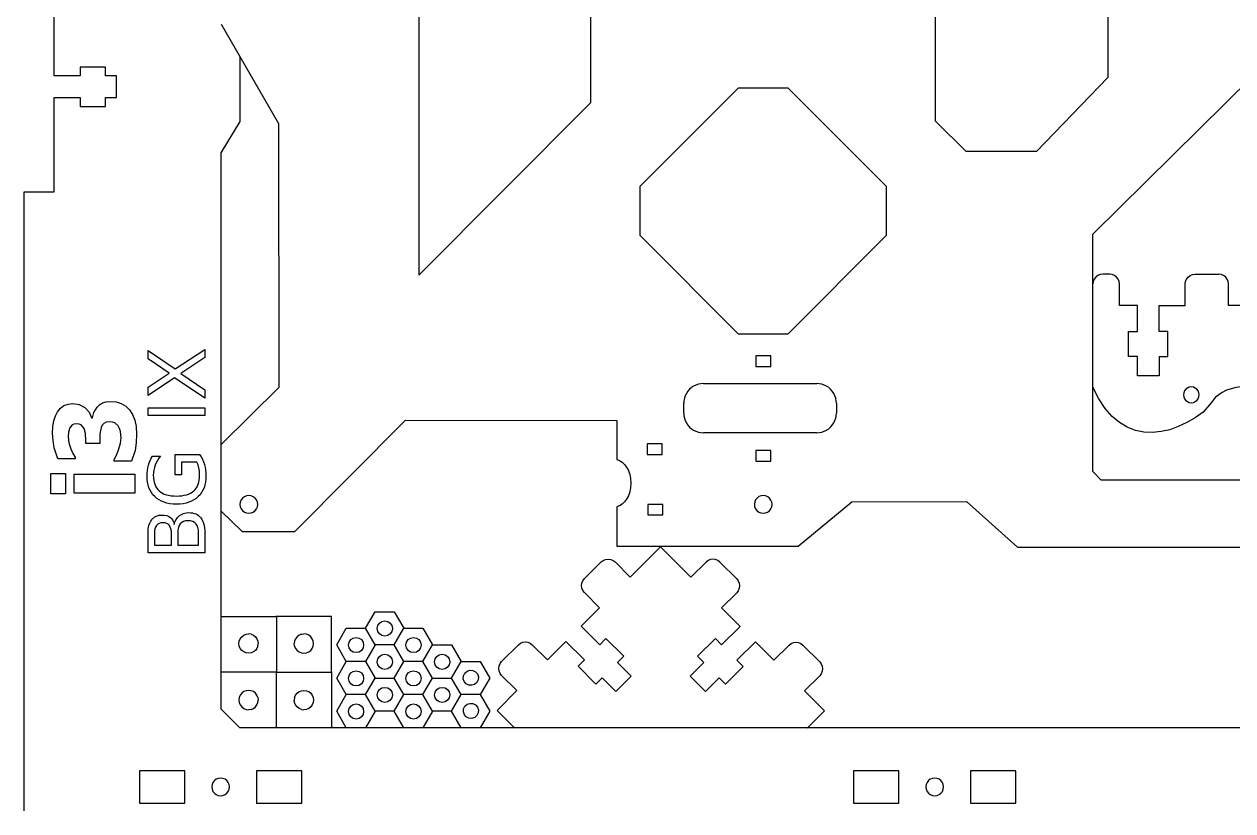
# Model space of a CAD drawing. Extents: x -217 to 655, y -133 to 416.
# Drawn here: x -217.3 to 27.8, y 43.9 to 203.5 of the extents above; entities that cross this region are included whole.
import ezdxf

# ---------------------------------------------------------------- set-up
doc = ezdxf.new("R2010")
doc.units = 0
doc.layers.add('Layer_1', color=7, linetype='CONTINUOUS')

msp = doc.modelspace()

# ---------------------------------------------------------------- linework, layer by layer
at = {"layer": 'Layer_1', "color": 6}
for points in [[(-137.27752, 268.578585), (-137.27752, 152.579495), (-102.347497, 187.579227), (-102.347497, 233.578853), (-137.27752, 268.578585)], [(-92.36747, 170.579346), (-72.407472, 190.579193)], [(-72.407472, 190.579193), (-62.427446, 190.579193)], [(-62.427446, 190.579193), (-42.467421, 170.579346)], [(-92.36747, 160.579422), (-92.36747, 170.579346)], [(-42.467421, 170.579346), (-42.467421, 160.579422)], [(-72.407472, 140.579575), (-92.36747, 160.579422)], [(-42.467421, 160.579422), (-62.427446, 140.579575)], [(-82.317254, 150.509141), (-82.387443, 150.509141)], [(-52.447419, 150.509141), (-52.517665, 150.509141)], [(-62.427446, 140.579575), (-72.407472, 140.579575)], [(-177.384493, 83.334311), (-166.095604, 83.334311)], [(-154.944298, 72.045422), (-154.944298, 83.334311), (-166.233187, 83.334311)], [(-154.944299, 72.183017), (-154.944299, 60.894128)]]:
    msp.add_lwpolyline(points, dxfattribs=at)
at = {"layer": 'Layer_1', "color": 3}
for points in [[(2.442631, 268.578585), (2.442631, 192.660102), (-11.994738, 177.610856), (-26.282005, 177.613678), (-32.487422, 183.824063), (-32.487422, 233.579333)], [(-211.18909, 192.980695), (-211.18909, 212.080536)], [(103.578773, 52.10474), (103.578773, 60.754682), (-173.518378, 60.754682), (-177.349263, 64.545124), (-177.349263, 177.370894), (-173.503985, 183.759888), (-173.503985, 196.815824)], [(-200.809888, 194.78068), (-205.89971, 194.78068)], [(-205.89971, 194.78068), (-205.89971, 192.980695)], [(-200.809888, 192.980695), (-200.809888, 194.78068)], [(-205.89971, 192.980695), (-211.18909, 192.980695)], [(-200.809888, 188.58071), (-198.561113, 188.58071), (-198.561113, 192.980695), (-200.809888, 192.980695)], [(-211.18909, 188.58071), (-205.89971, 188.58071)], [(-205.89971, 188.58071), (-205.89971, 186.780724)], [(-205.89971, 186.780724), (-200.809888, 186.780724)], [(-200.809888, 186.780724), (-200.809888, 188.58071)]]:
    msp.add_lwpolyline(points, dxfattribs=at)
at = {"layer": 'Layer_1', "color": 4}
for points in [[(-177.349745, 203.457557), (-165.704128, 183.305169), (-165.647108, 129.773032), (-177.320959, 118.224047)], [(39.311905, 111.007315), (1.108617, 111.007315), (-0.582843, 112.724101), (-0.573953, 160.890657), (42.443496, 203.386183)], [(-177.320959, 104.708566), (-173.074587, 100.579655), (-162.399249, 100.579683), (-139.954931, 123.133359), (-97.087546, 123.090179), (-97.109842, 115.16363), (-96.550576, 114.940533), (-96.016171, 114.606297), (-95.532572, 114.151101), (-95.111229, 113.593289), (-94.763587, 112.917197), (-94.501098, 112.141227), (-94.335208, 111.283723), (-94.277366, 110.363058), (-94.335208, 109.442421), (-94.501098, 108.584917), (-94.763587, 107.808947), (-95.111229, 107.132855), (-95.532572, 106.575043), (-96.016171, 106.119847), (-96.550576, 105.785611), (-97.113739, 105.571715), (-97.118791, 97.590386), (-60.321832, 97.564421), (-49.445632, 106.554215), (-26.195458, 106.620932), (-15.843218, 97.3976), (39.376548, 97.3976)], [(-148.07679, 74.210558), (-146.135496, 70.848145)], [(-136.428946, 67.485733), (-140.311522, 67.485733), (-142.252816, 70.848145), (-140.311522, 74.21056)], [(-142.2541, 64.122459), (-146.136676, 64.122459), (-148.07797, 67.484872), (-146.136676, 70.847287), (-142.2541, 70.847284)], [(-130.606255, 64.122459), (-134.488832, 64.122459), (-136.430125, 67.484872), (-134.488832, 70.847287), (-130.606255, 70.847284)], [(-128.674077, 60.757798), (-130.615363, 64.12021), (-128.674074, 67.482625)]]:
    msp.add_lwpolyline(points, dxfattribs=at)
at = {"layer": 'Layer_1', "color": 2}
for points in [[(-217.260847, 43.909317), (-217.278345, 169.482515), (-211.189118, 169.479692), (-211.189118, 188.579533)], [(-142.2541, 77.575273), (-146.136676, 77.575273), (-148.07797, 80.937686), (-146.136676, 84.300101), (-142.2541, 84.300098), (-140.312806, 80.937686)], [(-134.488832, 70.848774), (-136.430125, 74.211187), (-134.488832, 77.573602), (-130.606255, 77.573599), (-128.664962, 74.211187)], [(-148.07679, 67.485733), (-151.959366, 67.485733), (-153.90066, 70.848145), (-151.959366, 74.21056)], [(-140.311522, 60.759418), (-142.252816, 64.12183), (-140.311522, 67.484245)], [(-146.135496, 64.12183), (-148.07679, 60.759418)], [(-134.487652, 64.12183), (-136.428946, 60.759418)]]:
    msp.add_lwpolyline(points, dxfattribs=at)
at = {"layer": 'Layer_1', "color": 5}
for points in [[(12.839246, 136.053134), (12.839246, 132.111026), (10.639239, 132.111026), (8.43926, 132.111026), (8.439195, 136.053134), (6.639145, 136.053134), (6.638581, 141.142927), (8.43926, 141.142927), (8.43926, 146.432308), (4.832627, 146.432308), (4.832627, 150.773622), (4.764498, 151.29023), (4.564685, 151.771662), (4.246874, 152.185033), (3.832657, 152.502222), (3.350283, 152.70164), (2.832659, 152.769656), (1.419375, 152.769656), (0.901723, 152.70164), (0.420091, 152.500614), (0.006556, 152.181815), (-0.311254, 151.768444), (-0.511068, 151.28699), (-0.579196, 150.770382)], [(18.407151, 151.771662), (18.724962, 152.185033)], [(18.724962, 152.185033), (19.139179, 152.502222)], [(19.139179, 152.502222), (19.621554, 152.70164)], [(19.621554, 152.70164), (20.139177, 152.769656), (24.939128, 152.769656)], [(25.45678, 152.70164), (24.939128, 152.769656)], [(25.939126, 152.502222), (25.45678, 152.70164)], [(26.353344, 152.185033), (25.939126, 152.502222)], [(26.671183, 151.771662), (26.353344, 152.185033)], [(18.13921, 150.773622), (18.207338, 151.29023)], [(18.13921, 146.432308), (18.13921, 150.773622)], [(18.207338, 151.29023), (18.407151, 151.771662)], [(26.870968, 151.29023), (26.671183, 151.771662)], [(50.53041, 146.428275), (26.939113, 146.42884), (26.939113, 150.773854), (26.870962, 151.290464)], [(12.839246, 146.432308), (18.13921, 146.432308)], [(14.639231, 141.142927), (12.839246, 141.142927), (12.839246, 146.432308)], [(14.639231, 136.053134), (14.639231, 141.142927)], [(12.839246, 136.053134), (14.639231, 136.053134)], [(34.946714, 130.617275), (34.946714, 130.617275), (32.784138, 130.508077), (30.684035, 130.18756), (28.211089, 129.674085), (26.488751, 129.201337), (25.644701, 128.754193), (24.300417, 127.804603), (23.376481, 126.646414), (21.806131, 124.788615), (20.168469, 123.63788), (18.478147, 122.647683), (16.749821, 121.835961), (14.998144, 121.220632), (13.237774, 120.819625), (11.483363, 120.650871), (9.74957, 120.732289), (8.051044, 121.081813), (6.402443, 121.717363), (4.818422, 122.656867), (3.313636, 123.918256), (1.902739, 125.519452), (0.600385, 127.478382), (-0.578767, 129.812975)], [(-94.377136, 91.310946), (-88.237594, 97.450488)], [(-88.237594, 97.450488), (-82.085819, 91.298713)], [(-100.278601, 94.389657), (-103.665934, 91.002325)], [(-100.278601, 94.389657), (-99.86513, 94.70678)], [(-99.86513, 94.70678), (-99.383449, 94.905882)], [(-99.383449, 94.905882), (-98.866406, 94.973434)], [(-98.866406, 94.973434), (-98.349203, 94.904845)], [(-98.349203, 94.904845), (-97.867123, 94.704784)], [(-97.867123, 94.704784), (-97.453033, 94.386844)], [(-94.377136, 91.310946), (-97.453033, 94.386844)], [(-78.602578, 94.685567), (-79.016049, 94.368484), (-82.085819, 91.298713)], [(-78.120897, 94.884709), (-78.602578, 94.685567)], [(-77.603853, 94.95226), (-78.120897, 94.884709)], [(-77.08665, 94.883671), (-77.603853, 94.95226)], [(-76.60457, 94.683571), (-77.08665, 94.883671)], [(-76.190461, 94.36565), (-76.60457, 94.683571)], [(-72.796383, 90.971572), (-76.190461, 94.36565)], [(-103.983056, 90.588854), (-103.665934, 91.002325)], [(-72.796383, 90.971572), (-72.478442, 90.557443)], [(-104.24973, 89.59011), (-104.182159, 90.107173)], [(-104.181121, 89.072927), (-104.24973, 89.59011)], [(-104.182179, 90.107153), (-103.983056, 90.588854)], [(-103.981061, 88.590847), (-104.181121, 89.072927)], [(-103.66314, 88.176737), (-103.981061, 88.590847)], [(-72.476466, 88.559456), (-72.793549, 88.145985)], [(-72.478442, 90.557443), (-72.278362, 90.075383)], [(-72.277324, 89.041137), (-72.476466, 88.559456)], [(-72.278362, 90.075383), (-72.209773, 89.55818)], [(-72.209773, 89.55818), (-72.277324, 89.041137)], [(-103.66314, 88.176737), (-100.587242, 85.10084)], [(-75.86332, 85.076214), (-72.793549, 88.145985)], [(-166.095604, 83.334311), (-166.095604, 72.045422), (-177.384493, 72.045422)], [(-100.587242, 85.10084), (-104.327419, 81.360663)], [(-72.11568, 81.328573), (-75.86332, 85.076214)], [(-146.135496, 77.574644), (-148.07679, 74.212231), (-151.959366, 74.212231), (-153.90066, 77.574644), (-151.959366, 80.937059), (-148.07679, 80.937056)], [(-136.428946, 74.212231), (-140.311522, 74.212231), (-142.252816, 77.574644), (-140.311522, 80.937059), (-136.428946, 80.937056), (-134.487652, 77.574644)], [(-104.327419, 81.360663), (-100.579779, 77.613022)], [(-75.855856, 77.588396), (-72.11568, 81.328573)], [(-100.579779, 77.613022), (-99.309512, 78.883289)], [(-99.309512, 78.883289), (-95.7033, 75.277078)], [(-80.727665, 75.262151), (-77.128638, 78.861178)], [(-77.128638, 78.861178), (-75.855856, 77.588396)], [(-117.074114, 77.594144), (-120.461427, 74.206831)], [(-117.074114, 77.594144), (-116.660624, 77.911286)], [(-116.660624, 77.911286), (-116.178943, 78.110389)], [(-116.178943, 78.110389), (-115.661899, 78.17794)], [(-115.661899, 78.17794), (-115.144716, 78.109331)], [(-115.144716, 78.109331), (-114.662636, 77.909271)], [(-114.662636, 77.909271), (-114.248547, 77.59133)], [(-111.172649, 74.515433), (-114.248547, 77.59133)], [(-107.432472, 78.255609), (-111.172649, 74.515433)], [(-103.684832, 74.507969), (-107.432472, 78.255609)], [(-69.00444, 78.217334), (-72.744617, 74.477157)], [(-65.256799, 74.469693), (-69.00444, 78.217334)], [(-62.187029, 77.539464), (-65.256799, 74.469693)], [(-62.187029, 77.539464), (-61.773558, 77.856547)], [(-61.773558, 77.856547), (-61.291877, 78.055689)], [(-61.291877, 78.055689), (-60.774833, 78.12324)], [(-60.774833, 78.12324), (-60.257651, 78.054671)], [(-60.257651, 78.054671), (-59.77557, 77.854571)], [(-59.77557, 77.854571), (-59.361461, 77.53665)], [(-55.967363, 74.142552), (-59.361461, 77.53665)], [(-124.783311, 74.210812), (-122.842023, 70.848402), (-124.783311, 67.485984), (-128.665896, 67.485987), (-130.607181, 70.848399), (-128.665893, 74.210814), (-124.783311, 74.210812)], [(-120.977652, 73.311679), (-120.77855, 73.79336)], [(-120.77855, 73.79336), (-120.461427, 74.206831)], [(-104.955059, 73.237742), (-103.684832, 74.507969)], [(-95.7033, 75.277078), (-96.973567, 74.006811)], [(-96.973567, 74.006811), (-94.180508, 71.213752)], [(-82.242375, 71.201878), (-79.454884, 73.989369)], [(-79.454884, 73.989369), (-80.727665, 75.262151)], [(-72.744617, 74.477157), (-71.471835, 73.204375)], [(-55.967363, 74.142552), (-55.649442, 73.728443)], [(-55.649442, 73.728443), (-55.449362, 73.246383)], [(-166.095604, 60.756533), (-166.095604, 72.045422), (-154.806715, 72.045422)], [(-121.045224, 72.794616), (-120.977652, 73.311679)], [(-120.976614, 72.277433), (-121.045224, 72.794616)], [(-120.776554, 71.795353), (-120.976614, 72.277433)], [(-120.458613, 71.381263), (-120.776554, 71.795353)], [(-120.458613, 71.381263), (-117.382716, 68.305366)], [(-100.078621, 70.901758), (-101.348848, 69.63153), (-104.955059, 73.237742)], [(-94.180508, 71.213752), (-97.285561, 68.108698)], [(-79.131135, 68.090638), (-82.242375, 71.201878)], [(-71.471835, 73.204375), (-75.070862, 69.605348)], [(-59.03432, 68.247214), (-55.964549, 71.316985)], [(-55.647466, 71.730456), (-55.964549, 71.316985)], [(-55.448324, 72.212137), (-55.647466, 71.730456)], [(-55.449362, 73.246383), (-55.380773, 72.72918)], [(-55.380773, 72.72918), (-55.448324, 72.212137)], [(-97.285561, 68.108698), (-100.078621, 70.901758)], [(-76.343644, 70.87813), (-79.131135, 68.090638)], [(-75.070862, 69.605348), (-76.343644, 70.87813)], [(-151.959366, 60.759418), (-153.90066, 64.12183), (-151.959366, 67.484245)], [(-124.791495, 67.482623), (-122.850207, 64.120213), (-124.791495, 60.757798)], [(-117.382716, 68.305366), (-121.400223, 64.287859)], [(-59.03432, 68.247214), (-55.005877, 64.218771)], [(-121.400223, 64.287859), (-117.861882, 60.749518)], [(-55.005877, 64.218771), (-58.535257, 60.68939)]]:
    msp.add_lwpolyline(points, dxfattribs=at)
at = {"layer": 'Layer_1', "color": 7}
for points in [[(-192.163031, 128.168099), (-192.163031, 129.842693), (-187.880089, 132.705696), (-192.163031, 135.584137), (-192.163031, 137.258731), (-186.629932, 133.554564), (-180.641529, 137.505676), (-180.641529, 135.831082), (-185.541833, 132.589929), (-180.641529, 129.325634), (-180.641529, 127.643335), (-186.791989, 131.756498), (-192.163031, 128.168099)], [(-68.924066, 136.18783), (-68.924066, 134.053186)], [(-65.898567, 136.18783), (-68.924066, 136.18783)], [(-65.898567, 134.053186), (-65.898567, 136.18783)], [(-68.924066, 134.053186), (-65.898567, 134.053186)], [(-79.53031, 130.579652), (-80.051377, 130.545446), (-80.563525, 130.443366), (-81.057979, 130.275162), (-81.526298, 130.043768), (-81.960497, 129.753051), (-82.353068, 129.408062), (-82.697379, 129.014673), (-82.987475, 128.579684), (-83.218446, 128.110405), (-83.386284, 127.614964), (-83.488166, 127.101771), (-83.522343, 126.579688)], [(-79.53031, 130.579652), (-56.576302, 130.579652)], [(-53.409233, 129.014701), (-53.753516, 129.408091), (-54.146115, 129.753079), (-54.580286, 130.043768), (-55.048633, 130.275162), (-55.543087, 130.443366), (-56.055207, 130.545446), (-56.576302, 130.579652)], [(-53.119108, 128.579627), (-53.409233, 129.014701)], [(-52.888166, 128.110405), (-53.119108, 128.579627)], [(-52.584269, 126.579688), (-52.618446, 127.101771), (-52.7203, 127.614964), (-52.888166, 128.110405)], [(17.843074, 128.698787), (17.788577, 128.285445)], [(17.788577, 128.285445), (17.843074, 127.872215)], [(18.002925, 129.083879), (17.843074, 128.698787)], [(17.843074, 127.872215), (18.002925, 127.487094)], [(18.257179, 129.414587), (18.002925, 129.083882)], [(18.002925, 127.487094), (18.257179, 127.156358)], [(18.588536, 129.668362), (18.257179, 129.414587)], [(18.974446, 129.827902), (18.588536, 129.668362)], [(19.388551, 129.882314), (18.974446, 129.827902)], [(19.802656, 129.827902), (19.388551, 129.882314)], [(20.188538, 129.668362), (19.802656, 129.827902)], [(20.519895, 129.414587), (20.188538, 129.668362)], [(20.774177, 129.083879), (20.519895, 129.414587)], [(20.519895, 127.156386), (20.774177, 127.487094)], [(20.934, 128.698787), (20.774177, 129.083879)], [(20.774177, 127.487094), (20.934, 127.872215)], [(20.988525, 128.285445), (20.934, 128.698787)], [(20.934, 127.872215), (20.988525, 128.285445)], [(-192.163031, 124.062641), (-192.163031, 125.621467), (-180.641529, 125.621467), (-180.641529, 124.062641), (-192.163031, 124.062641)], [(-83.522315, 124.579664), (-83.522315, 126.579688)], [(-52.584269, 126.579688), (-52.584269, 124.579664)], [(18.257179, 127.156386), (18.588536, 126.902612)], [(18.588536, 126.902612), (18.974446, 126.7431)], [(18.974446, 126.7431), (19.388551, 126.688688)], [(19.388551, 126.688688), (19.802656, 126.7431)], [(19.802656, 126.7431), (20.188538, 126.902612)], [(20.188538, 126.902612), (20.519895, 127.156386)], [(-83.522315, 124.579664), (-83.488166, 124.057609), (-83.386284, 123.544416), (-83.218446, 123.048947), (-82.987475, 122.579724), (-82.697379, 122.14465), (-82.353068, 121.751261), (-81.960497, 121.4063), (-81.526298, 121.115583), (-81.057979, 120.884189), (-80.563525, 120.716041), (-80.051377, 120.613962), (-79.53031, 120.579728)], [(-56.576302, 120.579728), (-56.055207, 120.613962), (-55.543087, 120.716041), (-55.048633, 120.884189), (-54.580286, 121.115612), (-54.146115, 121.406329), (-53.753516, 121.751289), (-53.409233, 122.144678), (-53.119108, 122.579724), (-52.888166, 123.048947), (-52.7203, 123.544444), (-52.618446, 124.057609), (-52.584269, 124.579692)], [(-56.576302, 120.579728), (-79.53031, 120.579728)], [(-87.918742, 118.335553), (-90.94424, 118.335553), (-90.94424, 116.200909), (-87.918742, 116.200909), (-87.918742, 118.335553)], [(-191.275575, 115.874894), (-189.616416, 115.874894)], [(-182.285253, 114.632439), (-185.379778, 114.632439), (-185.379778, 112.085835), (-186.660801, 112.085835), (-186.660801, 116.175856), (-181.714194, 116.175856)], [(-68.918209, 116.967396), (-68.918209, 114.832752)], [(-65.892711, 116.967396), (-68.918209, 116.967396)], [(-65.892711, 114.832752), (-65.892711, 116.967396)], [(-68.918209, 114.832752), (-65.892711, 114.832752)], [(-169.983717, 105.603578), (-169.922503, 106.06947), (-169.983717, 106.535334), (-170.163211, 106.969448), (-170.448678, 107.342208), (-170.820732, 107.628296), (-171.253971, 107.808128), (-171.718932, 107.869455), (-172.183865, 107.808128), (-172.617133, 107.628296), (-172.989158, 107.342208), (-173.274654, 106.969448), (-173.454119, 106.535334), (-173.515333, 106.06947), (-173.454119, 105.603578), (-173.274654, 105.169492), (-172.989158, 104.796676), (-172.617133, 104.510644), (-172.183865, 104.330784), (-171.718932, 104.269485), (-171.253971, 104.330784), (-170.820732, 104.510644), (-170.448678, 104.796676), (-170.163211, 105.169492), (-169.983717, 105.603578)], [(-66.501916, 107.618136), (-66.933123, 107.802794), (-67.397351, 107.869342), (-67.862961, 107.813208), (-68.298204, 107.638259), (-68.673418, 107.356403), (-68.963035, 106.986833), (-69.147354, 106.554751), (-69.213733, 106.089592), (-69.15774, 105.623079), (-68.983129, 105.186961), (-68.70181, 104.811013), (-68.332974, 104.520804), (-67.901766, 104.336146), (-67.437539, 104.269598), (-66.971929, 104.325704), (-66.536714, 104.500653), (-66.161499, 104.782537), (-65.871855, 105.152107), (-65.687564, 105.584161), (-65.621157, 106.049348), (-65.677178, 106.515861), (-65.851789, 106.951979), (-66.13308, 107.327927), (-66.501916, 107.618136)], [(-87.807052, 106.064842), (-90.832551, 106.064842), (-90.832551, 103.930197), (-87.807052, 103.930197), (-87.807052, 106.064842)], [(-180.641529, 100.355974), (-180.641529, 96.219641), (-192.163031, 96.219641)], [(-192.163031, 96.219641), (-192.163031, 100.201627)], [(-190.882008, 97.778495), (-187.409351, 97.778495), (-187.409351, 100.085888)], [(-190.882008, 100.085888), (-190.882008, 97.778495)], [(-186.143762, 97.778495), (-181.922555, 97.778495), (-181.922555, 100.278815)], [(-186.143762, 100.278815), (-186.143762, 97.778495)], [(-142.743642, 80.30465), (-143.073346, 79.815635), (-143.562361, 79.485932), (-144.161194, 79.365033), (-144.749935, 79.482141), (-145.249045, 79.815635), (-145.582538, 80.314742), (-145.699647, 80.903483), (-145.582538, 81.492224), (-145.249045, 81.991331), (-144.749935, 82.324825), (-144.161194, 82.441933), (-143.562361, 82.321034), (-143.073346, 81.991331), (-142.743642, 81.502316), (-142.622744, 80.903483), (-142.622744, 80.903483), (-142.743642, 80.30465)], [(-173.673581, 78.354103), (-173.477752, 78.827632)], [(-173.477752, 78.827512), (-173.166287, 79.234184)], [(-173.166287, 79.234184), (-172.760401, 79.546126)], [(-172.760401, 79.546216), (-172.287747, 79.74232)], [(-172.287747, 79.74232), (-171.780577, 79.809147)], [(-171.273374, 79.742169), (-171.780577, 79.809147)], [(-171.273374, 79.742169), (-170.80081, 79.545944)], [(-170.80081, 79.545944), (-170.394987, 79.233821)], [(-170.394987, 79.233821), (-170.083649, 78.827149)], [(-170.083649, 78.827149), (-169.887941, 78.353529)], [(-162.245142, 78.827149), (-162.44085, 78.353529)], [(-161.933804, 79.233821), (-162.245142, 78.827149)], [(-161.52798, 79.545944), (-161.933804, 79.233821)], [(-161.055417, 79.742169), (-161.52798, 79.545944)], [(-161.055417, 79.742169), (-160.548214, 79.809147)], [(-160.041044, 79.74232), (-160.548214, 79.809147)], [(-159.56839, 79.546216), (-160.041044, 79.74232)], [(-159.162504, 79.234184), (-159.56839, 79.546126)], [(-158.851039, 78.827512), (-159.162504, 79.234184)], [(-158.65521, 78.354103), (-158.851039, 78.827632)], [(-148.566333, 76.941608), (-148.896036, 76.452593), (-149.385051, 76.12289), (-149.983884, 76.001991), (-150.572625, 76.1191), (-151.071735, 76.452593), (-151.405229, 76.9517), (-151.522337, 77.540441), (-151.405229, 78.129182), (-151.071735, 78.628289), (-150.572625, 78.961783), (-149.983884, 79.078891), (-149.385051, 78.957993), (-148.896036, 78.628289), (-148.566333, 78.139274), (-148.445434, 77.540441), (-148.445434, 77.540441), (-148.566333, 76.941608)], [(-136.918488, 76.941608), (-137.248192, 76.452593), (-137.737207, 76.12289), (-138.33604, 76.001991), (-138.924781, 76.1191), (-139.423891, 76.452593), (-139.757384, 76.9517), (-139.874492, 77.540441), (-139.757384, 78.129182), (-139.423891, 78.628289), (-138.924781, 78.961783), (-138.33604, 79.078891), (-137.737207, 78.957993), (-137.248192, 78.628289), (-136.918488, 78.139274), (-136.79759, 77.540441), (-136.79759, 77.540441), (-136.918488, 76.941608)], [(-173.673765, 77.33768), (-173.740415, 77.845906), (-173.673581, 78.354103)], [(-173.478027, 76.86409), (-173.673765, 77.33768)], [(-173.166689, 76.457448), (-173.478027, 76.86409)], [(-172.760863, 76.145385), (-173.166689, 76.457448)], [(-172.288269, 75.9491), (-172.760863, 76.145385)], [(-170.8013, 76.145023), (-171.273932, 75.948889)], [(-170.395419, 76.456995), (-170.8013, 76.145023)], [(-170.083924, 76.863637), (-170.395419, 76.456995)], [(-169.888095, 77.337196), (-170.083924, 76.863637)], [(-169.888095, 77.337196), (-169.821259, 77.845333)], [(-169.887941, 78.353529), (-169.821259, 77.845333)], [(-162.44085, 78.353529), (-162.507532, 77.845333)], [(-162.440696, 77.337196), (-162.507532, 77.845333)], [(-162.440696, 77.337196), (-162.244867, 76.863637)], [(-162.244867, 76.863637), (-161.933372, 76.456995)], [(-161.933372, 76.456995), (-161.527491, 76.145023)], [(-161.527491, 76.145023), (-161.054859, 75.948889)], [(-160.040522, 75.9491), (-159.567928, 76.145385)], [(-159.567928, 76.145385), (-159.162102, 76.457448)], [(-159.162102, 76.457448), (-158.850764, 76.86409)], [(-158.850764, 76.86409), (-158.655026, 77.33768)], [(-158.655026, 77.33768), (-158.588376, 77.845906), (-158.65521, 78.354103)], [(-171.781132, 75.882122), (-172.288269, 75.9491)], [(-171.273932, 75.948889), (-171.781132, 75.882122)], [(-161.054859, 75.948889), (-160.547658, 75.882122)], [(-160.547658, 75.882122), (-160.040522, 75.9491)], [(-142.743642, 73.543968), (-143.073346, 73.054954), (-143.562361, 72.72525), (-144.161194, 72.604352), (-144.749935, 72.72146), (-145.249045, 73.054954), (-145.582538, 73.554061), (-145.699647, 74.142802), (-145.582538, 74.731543), (-145.249045, 75.23065), (-144.749935, 75.564143), (-144.161194, 75.681251), (-143.562361, 75.560353), (-143.073346, 75.23065), (-142.743642, 74.741635), (-142.622744, 74.142802), (-142.622744, 74.142802), (-142.743642, 73.543968)], [(-131.095798, 73.543968), (-131.425501, 73.054954), (-131.914516, 72.72525), (-132.513349, 72.604352), (-133.10209, 72.72146), (-133.6012, 73.054954), (-133.934694, 73.554061), (-134.051802, 74.142802), (-133.934694, 74.731543), (-133.6012, 75.23065), (-133.10209, 75.564143), (-132.513349, 75.681251), (-131.914516, 75.560353), (-131.425501, 75.23065), (-131.095798, 74.741635), (-130.9749, 74.142802), (-130.9749, 74.142802), (-131.095798, 73.543968)], [(-148.566333, 70.180927), (-148.896036, 69.691912), (-149.385051, 69.362208), (-149.983884, 69.24131), (-150.572625, 69.358418), (-151.071735, 69.691912), (-151.405229, 70.191019), (-151.522337, 70.77976), (-151.405229, 71.368501), (-151.071735, 71.867608), (-150.572625, 72.201102), (-149.983884, 72.31821), (-149.385051, 72.197311), (-148.896036, 71.867608), (-148.566333, 71.378593), (-148.445434, 70.77976), (-148.445434, 70.77976), (-148.566333, 70.180927)], [(-136.918488, 70.180927), (-137.248192, 69.691912), (-137.737207, 69.362208), (-138.33604, 69.24131), (-138.924781, 69.358418), (-139.423891, 69.691912), (-139.757384, 70.191019), (-139.874492, 70.77976), (-139.757384, 71.368501), (-139.423891, 71.867608), (-138.924781, 72.201102), (-138.33604, 72.31821), (-137.737207, 72.197311), (-137.248192, 71.867608), (-136.918488, 71.378593), (-136.79759, 70.77976), (-136.79759, 70.77976), (-136.918488, 70.180927)], [(-126.90225, 72.422166), (-126.313898, 72.381142), (-125.783859, 72.122494), (-125.379742, 71.664337), (-125.18679, 71.095919), (-125.22605, 70.496931), (-125.491542, 69.958564), (-125.942852, 69.562775), (-126.51127, 69.369823), (-127.110256, 69.409083), (-127.648626, 69.674578), (-128.044414, 70.125888), (-128.239131, 70.704943), (-128.198107, 71.293294), (-127.939459, 71.823333), (-127.481302, 72.227453), (-127.481302, 72.227453), (-126.90225, 72.422166)], [(-142.743642, 66.817653), (-143.073346, 66.328638), (-143.562361, 65.998935), (-144.161194, 65.878037), (-144.749935, 65.995145), (-145.249045, 66.328638), (-145.582538, 66.827746), (-145.699647, 67.416487), (-145.582538, 68.005228), (-145.249045, 68.504335), (-144.749935, 68.837828), (-144.161194, 68.954936), (-143.562361, 68.834038), (-143.073346, 68.504335), (-142.743642, 68.01532), (-142.622744, 67.416487), (-142.622744, 67.416487), (-142.743642, 66.817653)], [(-131.095798, 66.817653), (-131.425501, 66.328638), (-131.914516, 65.998935), (-132.513349, 65.878037), (-133.10209, 65.995145), (-133.6012, 66.328638), (-133.934694, 66.827746), (-134.051802, 67.416487), (-133.934694, 68.005228), (-133.6012, 68.504335), (-133.10209, 68.837828), (-132.513349, 68.954936), (-131.914516, 68.834038), (-131.425501, 68.504335), (-131.095798, 68.01532), (-130.9749, 67.416487), (-130.9749, 67.416487), (-131.095798, 66.817653)], [(-173.673765, 66.890748), (-173.740415, 66.382521), (-173.673581, 65.874325)], [(-173.478027, 67.364338), (-173.673765, 66.890748)], [(-173.166689, 67.77098), (-173.478027, 67.364338)], [(-172.760863, 68.083043), (-173.166689, 67.77098)], [(-172.288269, 68.279327), (-172.760863, 68.083043)], [(-171.781132, 68.346306), (-172.288269, 68.279327)], [(-171.273932, 68.279539), (-171.781132, 68.346306)], [(-170.8013, 68.083405), (-171.273932, 68.279539)], [(-170.395419, 67.771433), (-170.8013, 68.083405)], [(-170.083924, 67.364791), (-170.395419, 67.771433)], [(-169.888095, 66.891231), (-170.083924, 67.364791)], [(-169.888095, 66.891231), (-169.821259, 66.383095)], [(-169.887941, 65.874898), (-169.821259, 66.383095)], [(-162.440696, 66.891231), (-162.507532, 66.383095)], [(-162.44085, 65.874898), (-162.507532, 66.383095)], [(-162.440696, 66.891231), (-162.244867, 67.364791)], [(-162.244867, 67.364791), (-161.933372, 67.771433)], [(-161.933372, 67.771433), (-161.527491, 68.083405)], [(-161.527491, 68.083405), (-161.054859, 68.279539)], [(-161.054859, 68.279539), (-160.547658, 68.346306)], [(-160.547658, 68.346306), (-160.040522, 68.279327)], [(-160.040522, 68.279327), (-159.567928, 68.083043)], [(-159.567928, 68.083043), (-159.162102, 67.77098)], [(-159.162102, 67.77098), (-158.850764, 67.364338)], [(-158.850764, 67.364338), (-158.655026, 66.890748)], [(-158.655026, 66.890748), (-158.588376, 66.382521), (-158.65521, 65.874325)], [(-173.673581, 65.874325), (-173.477752, 65.400795)], [(-173.477752, 65.400916), (-173.166287, 64.994244)], [(-173.166287, 64.994244), (-172.760401, 64.682302)], [(-172.760401, 64.682211), (-172.287747, 64.486108)], [(-172.287747, 64.486108), (-171.780577, 64.41928)], [(-171.273374, 64.486259), (-171.780577, 64.41928)], [(-171.273374, 64.486259), (-170.80081, 64.682483)], [(-170.80081, 64.682483), (-170.394987, 64.994606)], [(-170.394987, 64.994606), (-170.083649, 65.401278)], [(-170.083649, 65.401278), (-169.887941, 65.874898)], [(-162.245142, 65.401278), (-162.44085, 65.874898)], [(-161.933804, 64.994606), (-162.245142, 65.401278)], [(-161.52798, 64.682483), (-161.933804, 64.994606)], [(-161.055417, 64.486259), (-161.52798, 64.682483)], [(-161.055417, 64.486259), (-160.548214, 64.41928)], [(-160.041044, 64.486108), (-160.548214, 64.41928)], [(-159.56839, 64.682211), (-160.041044, 64.486108)], [(-159.162504, 64.994244), (-159.56839, 64.682302)], [(-158.851039, 65.400916), (-159.162504, 64.994244)], [(-158.65521, 65.874325), (-158.851039, 65.400795)], [(-148.566333, 63.454612), (-148.896036, 62.965597), (-149.385051, 62.635893), (-149.983884, 62.514995), (-150.572625, 62.632103), (-151.071735, 62.965597), (-151.405229, 63.464704), (-151.522337, 64.053445), (-151.405229, 64.642186), (-151.071735, 65.141293), (-150.572625, 65.474786), (-149.983884, 65.591895), (-149.385051, 65.470996), (-148.896036, 65.141293), (-148.566333, 64.652278), (-148.445434, 64.053445), (-148.445434, 64.053445), (-148.566333, 63.454612)], [(-136.918488, 63.454612), (-137.248192, 62.965597), (-137.737207, 62.635893), (-138.33604, 62.514995), (-138.924781, 62.632103), (-139.423891, 62.965597), (-139.757384, 63.464704), (-139.874492, 64.053445), (-139.757384, 64.642186), (-139.423891, 65.141293), (-138.924781, 65.474786), (-138.33604, 65.591895), (-137.737207, 65.470996), (-137.248192, 65.141293), (-136.918488, 64.652278), (-136.79759, 64.053445), (-136.79759, 64.053445), (-136.918488, 63.454612)], [(-126.880829, 65.711069), (-126.292477, 65.670045), (-125.762439, 65.411396), (-125.358322, 64.953243), (-125.165372, 64.384824), (-125.204629, 63.785833), (-125.470121, 63.247466), (-125.921431, 62.851678), (-126.489849, 62.658728), (-127.088838, 62.697985), (-127.627208, 62.963483), (-128.022996, 63.41479), (-128.21771, 63.993845), (-128.176686, 64.582197), (-127.918038, 65.112235), (-127.459884, 65.516355), (-127.459884, 65.516355), (-126.880829, 65.711069)], [(-193.910317, 52.05473), (-193.910317, 45.454738)], [(-184.728697, 52.05473), (-193.910317, 52.05473)], [(-184.728697, 45.454738), (-184.728697, 52.05473)], [(-170.157874, 45.454738), (-160.976282, 45.454738), (-160.976282, 52.05473), (-170.157874, 52.05473), (-170.157874, 45.454738)], [(-39.933739, 52.05473), (-49.115359, 52.05473)], [(-49.115359, 52.05473), (-49.115359, 45.454738)], [(-39.933739, 45.454738), (-39.933739, 52.05473)], [(-25.362944, 52.05473), (-25.362944, 45.454738)], [(-16.181324, 52.05473), (-25.362916, 52.05473)], [(-16.181324, 45.454738), (-16.181324, 52.05473)], [(-179.180151, 49.221078), (-179.241422, 48.754762)], [(-179.000517, 49.655616), (-179.180151, 49.221078)], [(-178.714739, 50.028742), (-179.000517, 49.655616)], [(-178.342346, 50.315084), (-178.714739, 50.028742)], [(-177.908684, 50.495086), (-178.342346, 50.315084)], [(-177.443299, 50.556469), (-177.908684, 50.495086)], [(-176.977887, 50.495086), (-177.443299, 50.556469)], [(-176.544224, 50.315084), (-176.977887, 50.495086)], [(-176.171832, 50.028742), (-176.544224, 50.315084)], [(-175.886082, 49.655616), (-176.171832, 50.028742)], [(-175.706447, 49.221078), (-175.886082, 49.655616)], [(-175.645177, 48.754762), (-175.706447, 49.221078)], [(-33.113754, 50.495086), (-33.547389, 50.315084), (-33.919809, 50.028742), (-34.205587, 49.655616), (-34.385165, 49.221078), (-34.446436, 48.754762)], [(-32.648313, 50.556469), (-33.113754, 50.495086)], [(-30.850219, 48.754762), (-30.91149, 49.221078), (-31.091124, 49.655616), (-31.376902, 50.028742), (-31.749294, 50.315084), (-32.182957, 50.495086), (-32.648313, 50.556469)], [(-179.241422, 48.754762), (-179.180151, 48.288447)], [(-179.180151, 48.288447), (-179.000517, 47.853909)], [(-179.000517, 47.853909), (-178.714739, 47.480755)], [(-178.714739, 47.480755), (-178.342346, 47.194412)], [(-178.342346, 47.194412), (-177.908684, 47.014439)], [(-177.908684, 47.014439), (-177.443299, 46.953056)], [(-177.443299, 46.953056), (-176.977887, 47.014439)], [(-176.977887, 47.014439), (-176.544224, 47.194412)], [(-176.544224, 47.194412), (-176.171832, 47.480755)], [(-176.171832, 47.480755), (-175.886082, 47.853909)], [(-175.886082, 47.853909), (-175.706447, 48.288447)], [(-175.706447, 48.288447), (-175.645177, 48.754762)], [(-34.446464, 48.754762), (-34.385165, 48.288447), (-34.205587, 47.853909), (-33.919809, 47.480755), (-33.547389, 47.194412), (-33.113754, 47.014439), (-32.648313, 46.953056)], [(-32.648313, 46.953056), (-32.182957, 47.014439)], [(-32.182957, 47.014439), (-31.749294, 47.194412), (-31.376902, 47.480755), (-31.091124, 47.853909), (-30.91149, 48.288447), (-30.850219, 48.754762)], [(-193.910317, 45.454738), (-184.728697, 45.454738)], [(-49.115359, 45.454738), (-39.933739, 45.454738)], [(-25.362944, 45.454738), (-16.181324, 45.454738)]]:
    msp.add_lwpolyline(points, dxfattribs=at)
at = {"layer": 'Layer_1', "color": 1}
for points in [[(-211.505236, 120.490351), (-211.442074, 121.856324), (-211.252618, 123.026967), (-210.942315, 124.021541), (-210.516752, 124.859306), (-209.930548, 125.591108), (-209.204306, 126.113832), (-208.357216, 126.427483), (-207.408554, 126.532054), (-206.100172, 126.329817), (-204.964877, 125.723177), (-204.101333, 124.786383), (-203.60846, 123.593723), (-203.454706, 123.593723), (-203.158175, 124.732752), (-202.477229, 125.816723), (-201.987065, 126.26928), (-201.373373, 126.636589), (-200.633415, 126.880071), (-199.764396, 126.96123), (-198.619449, 126.849786), (-197.578811, 126.515547), (-196.664467, 125.966656), (-195.898403, 125.211443), (-195.287448, 124.266414), (-194.838546, 123.170026), (-194.562617, 121.870073), (-194.470641, 120.314284), (-194.550256, 118.535607), (-194.789129, 117.029299), (-195.50301, 114.800822), (-199.050515, 114.800822), (-199.050515, 115.196991), (-198.517849, 116.177818), (-198.06206, 117.315419), (-197.749019, 118.477824), (-197.64471, 119.532904), (-197.749019, 120.825984), (-197.915135, 121.468389), (-198.204836, 121.998022), (-198.880278, 122.597789), (-199.364939, 122.766981), (-200.017013, 122.823369), (-200.658137, 122.743602), (-201.131763, 122.504241), (-201.468115, 122.132814), (-201.697392, 121.656877), (-201.906068, 120.391294), (-201.928081, 119.092736), (-201.928081, 118.388399), (-204.805647, 118.388399), (-204.805647, 119.037708), (-204.871518, 120.41331), (-205.135141, 121.480776), (-205.717225, 122.168577), (-206.156588, 122.354305), (-206.727637, 122.416207), (-207.176596, 122.358425), (-207.534933, 122.185112), (-208.023629, 121.612845), (-208.287253, 120.688437), (-208.353152, 119.786049), (-208.210376, 118.553474), (-207.847918, 117.331954), (-207.392129, 116.363517), (-206.969275, 115.615177), (-206.969275, 115.274032), (-210.472867, 115.274032), (-211.170294, 117.557537), (-211.4215, 119.00882), (-211.505264, 120.490351)], [(-208.902244, 112.302698), (-208.902244, 108.230886), (-211.900601, 108.230886), (-211.900601, 112.302698), (-208.902244, 112.302698)], [(-194.811086, 108.340936), (-207.144959, 108.340936), (-207.144959, 112.192645), (-194.811086, 112.192645), (-194.811086, 108.340936)]]:
    msp.add_lwpolyline(points, dxfattribs=at)
at = {"layer": 'Layer_1', "color": 7}
for points in [[(-192.093579, 113.999641), (-191.908359, 114.678752), (-191.63569, 115.303818), (-191.275575, 115.874894)], [(-189.616416, 115.874894), (-190.105151, 115.298681), (-190.472997, 114.686457), (-190.71995, 114.038249)], [(-181.714194, 116.175856), (-181.287186, 115.573904), (-180.96307, 114.910259), (-180.741851, 114.184863)], [(-192.37139, 111.862033), (-192.371379, 112.613168), (-192.278776, 113.325694), (-192.093579, 113.999641)], [(-190.71995, 114.038249), (-190.966883, 113.390012), (-191.090355, 112.708333), (-191.090367, 111.993238)], [(-181.837666, 113.467172), (-181.935414, 113.899311), (-182.08461, 114.287733), (-182.285253, 114.632439)], [(-181.698762, 111.993238), (-181.698759, 112.543713), (-181.745063, 113.035005), (-181.837666, 113.467172)], [(-180.741851, 114.184863), (-180.525776, 113.459467), (-180.417738, 112.685191), (-180.417735, 111.862033)], [(-190.789402, 107.633102), (-191.844049, 108.651755), (-192.371379, 110.061399), (-192.37139, 111.862033)], [(-191.090367, 111.993238), (-191.090355, 110.583595), (-190.696788, 109.523794), (-189.909664, 108.813807)], [(-182.879464, 108.813807), (-182.092326, 109.523794), (-181.698759, 110.583595), (-181.698762, 111.993238)], [(-180.417735, 111.862033), (-180.417738, 110.061399), (-180.942494, 108.651755), (-181.992008, 107.633102)], [(-189.909664, 108.813807), (-189.122518, 108.108986), (-187.949535, 107.756575), (-186.390706, 107.756575)], [(-186.390706, 107.756575), (-184.837008, 107.756575), (-183.666596, 108.108986), (-182.879464, 108.813807)], [(-186.390706, 106.112856), (-188.273648, 106.112856), (-189.73988, 106.619614), (-190.789402, 107.633102)], [(-181.992008, 107.633102), (-183.046664, 106.619614), (-184.512895, 106.112856), (-186.390706, 106.112856)], [(-192.163031, 100.201627), (-192.16302, 101.390036), (-191.916075, 102.305791), (-191.422198, 102.948891)], [(-191.422198, 102.948891), (-190.9283, 103.591962), (-190.226053, 103.913498), (-189.315454, 103.913526)], [(-189.315454, 103.913526), (-188.610624, 103.913498), (-188.049857, 103.748878), (-187.633144, 103.419638)], [(-187.633144, 103.419638), (-187.216418, 103.090369), (-186.956613, 102.606753), (-186.853726, 101.968818)], [(-186.853726, 101.968818), (-186.689091, 102.73539), (-186.344396, 103.32958), (-185.819646, 103.751446)], [(-185.819646, 103.751446), (-185.30003, 104.178448), (-184.649229, 104.39195), (-183.867242, 104.391978)], [(-183.867242, 104.391978), (-182.838304, 104.39195), (-182.043454, 104.042135), (-181.482684, 103.34245)], [(-181.482684, 103.34245), (-180.921914, 102.642764), (-180.641529, 101.647282), (-180.641529, 100.355974)], [(-190.449855, 101.783624), (-190.737947, 101.413207), (-190.881996, 100.847295), (-190.882008, 100.085888)], [(-189.14568, 102.346967), (-189.727019, 102.346967), (-190.161743, 102.159177), (-190.449855, 101.783624)], [(-187.833787, 101.783624), (-188.12188, 102.159177), (-188.559178, 102.346967), (-189.14568, 102.346967)], [(-187.409351, 100.085888), (-187.409345, 100.847295), (-187.550823, 101.413207), (-187.833787, 101.783624)], [(-185.626722, 102.138603), (-185.971409, 101.737311), (-186.143756, 101.117382), (-186.143762, 100.278815)], [(-184.037015, 102.748259), (-184.757266, 102.748231), (-185.287166, 102.545031), (-185.626722, 102.138603)], [(-182.439595, 102.138603), (-182.789429, 102.545031), (-183.321904, 102.748231), (-184.037015, 102.748259)], [(-181.922555, 100.278815), (-181.922553, 101.117382), (-182.0949, 101.737311), (-182.439595, 102.138603)]]:
    msp.add_open_spline(points, degree=3, dxfattribs=at)

doc.saveas('drawing.dxf')
